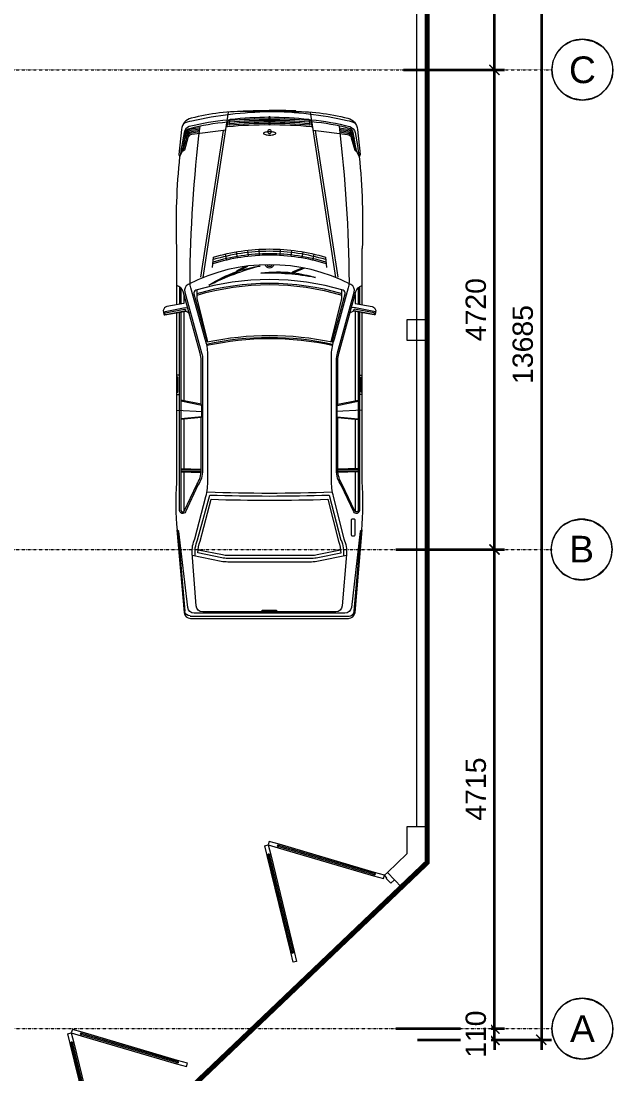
# Model space of a CAD drawing. Header units: millimetres. Extents: x -127141 to 682685, y -1234500 to 49778.
# Drawn here: x 227703 to 233526, y -278521 to -268160 of the extents above; entities that cross this region are included whole.
import ezdxf
from ezdxf.enums import TextEntityAlignment as Align

# ---------------------------------------------------------------- set-up
doc = ezdxf.new("R2010")
doc.units = ezdxf.units.MM
doc.header["$MEASUREMENT"] = 0
doc.set_wipeout_variables(frame=1)
doc.linetypes.add('DASHDOT', pattern=[1, 0.5, -0.25, 0, -0.25])
doc.linetypes.add('HIDDEN', pattern=[0.75, 0.5, -0.25])
for name, color, linetype, lineweight in [('-DOOR', 137, 'Continuous', 9), ('-LINE1', 7, 'Continuous', 18), ('-WALL', 4, 'Continuous', 35), ('A-DIM', 251, 'Continuous', 15), ('A-KY HIEU', 34, 'Continuous', 20), ('A-NoiThat', 39, 'Continuous', 13), ('A-TRUC', 251, 'DASHDOT', 5)]:
    doc.layers.add(name, color=color, linetype=linetype, lineweight=lineweight)
doc.layers.add('-RANH GIOI LO DAT', color=12, linetype='Continuous')
doc.styles.add('A1-arial', font='arial.ttf', dxfattribs={"width": 0.8})
doc.styles.get("Standard").update_dxf_attribs({"font": 'arial.ttf'})
doc.dimstyles.new('DIM_LAYOUT A2-A3', dxfattribs={"dimscale": 0, "dimtxt": 2, "dimasz": 1, "dimexe": 1, "dimexo": 0, "dimgap": 0.8, "dimtad": 1, "dimdec": 0, "dimlfac": -1, "dimzin": 0, "dimdsep": 46, "dimtxsty": 'Standard', "dimblk": 'ARCHTICK', "dimcen": 1, "dimdle": 1, "dimclrd": 256, "dimclre": 256, "dimclrt": 7, "dimadec": 0, "dimazin": 0, "dimtfac": 1, "dimtdec": 0, "dimtix": 1, "dimtofl": 0, "dimtmove": 2, "dimatfit": 3, "dimldrblk": 'ARCHTICK', "dimfxl": 1, "dimtfill": 1, "dimtolj": 1, "dimtzin": 0, "dimarcsym": 0})

# ---------------------------------------------------------------- blocks, each defined once
blk = doc.blocks.new('A$C4E0379A3')
for p, q in [((-3008, 1028), (-3043, 837)), ((-2991, 1024), (-3026, 833)), ((-2996, 1032), (-3002, 1034)), ((-3086, 911), (-3652, 911)), ((-3264, 885), (-3090, 885)), ((-3250, 871), (-3093, 871)), ((-3188, 842), (-3098, 842)), ((-3021, 842), (-2142, 842)), ((-1960, 842), (-1475, 842)), ((-1476, 871), (-1470, 672)), ((-1464, 871), (-1459, 671)), ((-1453, 871), (-1447, 672)), ((-1442, 842), (-1052, 842)), ((-865, 903), (-71, 834)), ((-3038, 828), (-3035, 828)), ((-3585, 436), (-3523, 423)), ((-3607, 327), (-3545, 317)), ((-3623, 216), (-3560, 210)), ((-3632, 105), (-3569, 103)), ((-3632, -105), (-3569, -103)), ((-3623, -216), (-3560, -210)), ((-3607, -327), (-3545, -317)), ((-3585, -436), (-3523, -423)), ((-1476, -871), (-1470, -672)), ((-1464, -871), (-1459, -672)), ((-1453, -871), (-1447, -673)), ((-3086, -910), (-3641, -910)), ((-3264, -885), (-3090, -885)), ((-3250, -871), (-3093, -871)), ((-3188, -842), (-3098, -842)), ((-3008, -1028), (-3043, -837)), ((-2991, -1024), (-3026, -833)), ((-3021, -842), (-2142, -842)), ((-1960, -842), (-1475, -842)), ((-1442, -842), (-1052, -842)), ((-2996, -1032), (-3002, -1034))]:
    blk.add_line(p, q)
for points in [[(-3098, 842), (-3068, 1009, -0.322829), (-3030, 1045), (-2992, 1039, -0.422531), (-2986, 1031), (-3024, 825), (-3005, 788)], [(-4870, 845, 0.06824), (-4897, 765, 0.051611), (-4988, 0), (-4988, 207, -0.069896), (-4921, 771, -0.32103), (-4812, 866), (-4566, 891, -0.311578), (-4546, 881, -0.311578)], [(-4904, 412, -0.043765), (-4839, 789, -0.303464), (-4783, 841), (-4652, 864, -0.018633), (-4546, 881, -0.083909), (-4649, 846), (-4780, 823, 0.304556), (-4822, 785, 0.038587), (-4886, 417)], [(-4805, 428), (-4762, 766, -0.304567), (-4730, 804), (-4609, 838, 0.23887), (-4600, 847), (-4595, 859)], [(-4800, 687), (-4788, 769, -0.304567), (-4737, 829), (-4721, 833)], [(-4787, 688), (-4775, 768, -0.304567), (-4733, 817), (-4613, 850, 0.23887), (-4612, 851), (-4611, 854)], [(-3013, -885), (-1963, -885), (-1063, -885, 0.758852), (-1047, -828), (-1310, -704, 0.14996), (-1459, -658), (-2037, -658), (-2541, -658, 0.077307), (-2612, -669), (-3209, -833, -0.360394), (-3286, -801, -0.242572), (-3286, 801, -0.360655), (-3210, 833), (-2612, 669, 0.077307), (-2541, 658), (-2037, 658), (-1459, 658, 0.137614), (-1310, 704), (-1047, 828, 0.758852), (-1063, 885), (-1963, 885), (-3013, 885)], [(-3015, 871), (-1063, 871, -0.768317), (-1055, 840), (-1319, 716, -0.14228), (-1459, 671), (-1976, 672), (-1984, 666), (-2096, 666), (-2107, 672), (-2541, 672, -0.077278), (-2607, 683), (-3216, 850, -0.231129), (-3277, 911)], [(-869, 907, 0.039974), (-1335, 911), (-3008, 911)], [(-4844, -684, 0.027873), (-3308, -783, 0.059366), (-3253, -773), (-2747, -635, -0.079464), (-2602, -606), (-1363, -606, -0.06068), (-1199, -626), (-783, -731, 0.120949), (-629, -758), (-123, -715, 0.39497), (-63, -651), (-63, 657, 0.404135), (-125, 721), (-641, 762, 0.112937), (-783, 735), (-1199, 626, -0.06068), (-1363, 606), (-2602, 606, -0.070217), (-2747, 633), (-3253, 775, 0.044809), (-3308, 782, 0.02806), (-4844, 684)], [(-4827, 685), (-4813, 772, -0.131143), (-4795, 818)], [(-4813, 686), (-4800, 771, -0.189017), (-4772, 824)], [(-616, 731, 0.13448), (-772, 708), (-1214, 588, -0.016626), (-1214, -587), (-771, -703)], [(-23, 782), (-23, -782, -0.389106), (-71, -834), (-865, -903)], [(-623, 762), (-564, 476, -0.050349), (-558, 411), (-558, -414, -0.051729), (-565, -481), (-623, -757)], [(-759, -677, 0.11132), (-643, -700), (-596, -475, 0.051729), (-590, -414), (-590, 411, 0.050349), (-596, 470), (-644, 704, 0.111864), (-760, 681), (-1172, 574, -0.016174), (-1172, -574), (-759, -677)], [(-676, 703), (-628, 463, -0.050349), (-622, 411), (-622, -414, -0.051729), (-628, -468), (-676, -698)], [(-3452, 562), (-3554, 551, 0.073531), (-3635, 0, 0.073531), (-3554, -551), (-3452, -562)], [(-3530, -553, -0.073847), (-3612, 0, -0.073847), (-3530, 553, -0.153472)], [(-3506, -555, -0.074177), (-3588, 0, -0.074177), (-3506, 555, -0.153472)], [(-3488, -558, -0.077146), (-3574, 0, -0.077146), (-3488, 558, -0.077146)], [(-3417, 308, 0.045041), (-3467, 93, -0.050749), (-3278, 596, 0.062222), (-3412, 322), (-3425, 317), (-3463, 241)], [(-3303, 545, 0.052375), (-3409, 311), (-3419, 308), (-3467, 214)], [(-2699, 620, 0.107895), (-2700, -620, 0.109161)], [(-2687, 617, 0.107872), (-2688, -617, -0.970081)], [(-1244, 612, -0.017383), (-1244, -612, 9.34877)], [(-4914, 6, -0.025368), (-4898, 390, -0.026384)], [(-4870, 6, -0.025968), (-4853, 394, 0.502127), (-4857, 398), (-4908, 388)], [(-4899, 6, -0.025667), (-4883, 393, -0.026384)], [(-4885, 6, -0.02596), (-4867, 396, -0.026384)], [(-4988, 259), (-4994, 259, 0.001921), (-5000, 0)], [(-4870, -845, -0.06824), (-4897, -765, -0.051611), (-4988, 0), (-4988, -207, 0.069896), (-4921, -771, 0.32103), (-4812, -866), (-4566, -891, 0.311578), (-4546, -881, 0.311578)], [(-3401, -235, 0.045041), (-3354, -451, -0.050749), (-3398, 84, 0.062222), (-3402, -221), (-3412, -231), (-3449, -323)], [(-3446, -343), (-3402, -237), (-3395, -229, -0.052375), (-3399, 28)], [(-4988, -259), (-4994, -259, -0.001921), (-5000, 0)], [(-4898, -390, -0.025409), (-4914, -6, -0.026384)], [(-4908, -388), (-4857, -398, 0.502127), (-4853, -394, -0.02601), (-4870, -6, -0.026384)], [(-4883, -393, -0.025709), (-4899, -6, -0.026384)], [(-4867, -396, -0.026002), (-4885, -6, -0.026384)], [(-4906, -412, 0.046101), (-4839, -789, 0.303464), (-4783, -841), (-4652, -864, 0.018633), (-4546, -881, 0.083909), (-4649, -846), (-4780, -823, -0.304556), (-4822, -785, -0.038587), (-4886, -417)], [(-4805, -428), (-4762, -766, 0.304567), (-4730, -804), (-4609, -838, -0.23887), (-4600, -847), (-4595, -859)], [(-4827, -685), (-4813, -772, 0.131143), (-4795, -818)], [(-4813, -686), (-4800, -771, 0.189017), (-4772, -824)], [(-4800, -687), (-4788, -769, 0.304567), (-4737, -829), (-4721, -833)], [(-4787, -688), (-4775, -768, 0.304567), (-4733, -817), (-4613, -850, -0.23887), (-4612, -851), (-4611, -854)], [(-3015, -871), (-1063, -871, 0.768317), (-1055, -840), (-1319, -716, 0.149181), (-1459, -672), (-1976, -672), (-1984, -666), (-2096, -666), (-2107, -672), (-2541, -672, 0.077278), (-2607, -683), (-3216, -850, 0.228236), (-3277, -910)], [(-3098, -842), (-3068, -1009, 0.322829), (-3030, -1045), (-2992, -1039, 0.422531), (-2986, -1031), (-3024, -825), (-3005, -788)], [(-869, -907, -0.041495), (-1348, -910), (-3008, -910)]]:
    blk.add_lwpolyline(points, format="xyb")
for points in [[(-3016, 1043), (-3058, 831), (-3055, 803)], [(-2204, 911), (-2204, 885), (-2394, 885), (-2394, 911)], [(-2225, 911), (-2225, 901), (-2375, 901), (-2375, 911)], [(-2107, 672), (-2147, 871)], [(-2096, 666), (-2138, 871)], [(-2048, 911), (-2037, 658)], [(-1984, 666), (-1965, 871)], [(-1976, 672), (-1957, 871)], [(-1442, 871), (-1437, 672)], [(-3355, 654), (-4981, 402)], [(-3358, 675), (-4802, 452)], [(-2721, 607), (-3148, 713), (-3235, 713)], [(-52, 73), (-81, 73), (-81, -67), (-52, -67)], [(-52, 56), (-64, 56), (-64, -50), (-52, -50)], [(-3355, -654), (-4981, -402)], [(-3358, -675), (-4802, -452)], [(-2721, -607), (-3148, -713), (-3235, -713)], [(-2107, -672), (-2147, -871)], [(-2096, -666), (-2138, -871)], [(-2048, -910), (-2037, -658)], [(-1984, -666), (-1965, -871)], [(-1976, -672), (-1957, -871)], [(-1442, -871), (-1437, -673)], [(-3016, -1043), (-3058, -831), (-3055, -803)], [(-2204, -911), (-2204, -885), (-2394, -885), (-2394, -911)], [(-2225, -911), (-2225, -901), (-2375, -901), (-2375, -911)]]:
    blk.add_lwpolyline(points)
for points in [[(-51, -742), (-51, 742, 0.373826), (-106, 805), (-855, 891), (-873, 911), (-57, 841, -0.383818), (0, 777), (0, -777, -0.383818), (-57, -841), (-873, -911), (-855, -891), (-106, -805, 0.373826)], [(-2720, -616), (-3193, -743, -0.388671), (-3229, -725, -0.143383), (-3230, 726, -0.390953), (-3193, 744), (-2720, 613, 0.106047)], [(-4855, 0, -0.027521), (-4837, 410, 0.543027), (-4844, 416), (-4897, 402, 0.308444), (-4911, 385, 0.028524), (-4934, 0, 0.028524), (-4911, -385, 0.308444), (-4897, -402), (-4844, -416, 0.543027), (-4837, -410, -0.027521)], [(-4788, -1, -0.027754), (-4787, 23, -0.037978), (-4784, 41, -0.078467), (-4777, 56, -0.253942), (-4772, 59, -0.253942), (-4767, 56, -0.078467), (-4761, 41, -0.037978), (-4757, 23, -0.027754), (-4756, -1, -0.027754), (-4757, -26, -0.037978), (-4761, -44, -0.078467), (-4767, -59, -0.253942), (-4772, -62, -0.253942), (-4777, -59, -0.078467), (-4784, -44, -0.037978), (-4787, -26, -0.027754)], [(-964, -803), (-826, -803, -0.414214), (-812, -816), (-812, -830, -0.414214), (-826, -843), (-964, -843, -0.414214), (-978, -830), (-978, -816, -0.414214)]]:
    blk.add_lwpolyline(points, format="xyb", close=True)
blk.add_lwpolyline([(-4934, 6), (-4862, 6), (-4862, -6), (-4934, -6)], close=True)
blk.add_circle((-4790, 0), 18.6)
for centre, radius, start, end in [((-3001, 1027), 7.1, 97.391, 169.6732), ((-2998, 1026), 7.1, 349.5958, 77.7177), ((-3881, -5392), 6308, 87.9178, 96.0471), ((-3036, 835), 7.1, 169.6732, 254.7635), ((-3033, 834), 7.1, 254.7635, 349.5958), ((-76, 782), 52.4, 0, 85.0453), ((-759, 1), 2540, 163.7108, 196.3207), ((-760, 1), 2524, 163.6221, 196.4284), ((-4907, 383), 4.88, 104.8511, 173.4195), ((-3490, 0), 43.4, 283.8142, 76.2369), ((-3490, 0), 27.3, 291.602, 68.4492), ((-4907, -383), 4.88, 186.5805, 255.1489), ((-651, -432), 297, 246.2045, 276.7034), ((-3036, -835), 7.1, 105.2365, 190.3268), ((-3033, -834), 7.1, 10.4042, 105.2365), ((-3886, 5391), 6307, 263.9971, 272.2302), ((-3001, -1027), 7.1, 190.3268, 262.609), ((-2998, -1026), 7.1, 282.2823, 10.4042)]:
    blk.add_arc(centre, radius, start, end)
blk = doc.blocks.new('CONG2')
at = {"layer": '-LINE1', "lineweight": 18}
blk.add_line((257137, -126793), (257137, -126693), dxfattribs=at)
at = {"ltscale": 100}
for p, q in [((255907, -126606), (256397, -125757)), ((256427, -125775), (255937, -126623)), ((256527, -125775), (257017, -126623)), ((257047, -126606), (256557, -125757))]:
    blk.add_line(p, q, dxfattribs=at)
for points in [[(256477, -125688), (256427, -125775), (256416, -125768), (256421, -125760), (256412, -125755), (256407, -125763), (256397, -125757), (256447, -125671)], [(256477, -125688), (256527, -125775), (256538, -125768), (256533, -125760), (256541, -125755), (256546, -125763), (256557, -125757), (256507, -125671)], [(255917, -126612), (255912, -126621), (255921, -126626), (255926, -126617), (255937, -126623), (255887, -126710), (255857, -126693), (255907, -126606)], [(257036, -126612), (257041, -126621), (257033, -126626), (257028, -126617), (257017, -126623), (257067, -126710), (257097, -126693), (257047, -126606)], [(257087, -126728), (257097, -126728), (257097, -126693), (257137, -126693), (257137, -126793), (257087, -126793)]]:
    blk.add_lwpolyline(points, close=True, dxfattribs=at)
at = {"color": 8, "ltscale": 100}
for points in [[(256412, -125755), (256421, -125760), (255921, -126626), (255912, -126621)], [(256541, -125755), (256533, -125760), (257033, -126626), (257041, -126621)]]:
    blk.add_lwpolyline(points, close=True, dxfattribs=at)
blk = doc.blocks.new('_ArchTick')
at = {"color": 0, "linetype": 'ByBlock', "const_width": 0.15}
blk.add_lwpolyline([(-0.5, -0.5), (0.5, 0.5)], dxfattribs=at)
blk = doc.blocks.new('*D2490')
at = {"layer": 'A-DIM', "lineweight": -2, "transparency": 16777216}
for p, q in [((13636, 13644), (13636, 17874)), ((12778, 17774), (13736, 17774)), ((12778, 13744), (13736, 13744))]:
    blk.add_line(p, q, dxfattribs=at)
at = {"layer": 'Defpoints', "color": 0, "transparency": 16777216}
for p in [(12778, 17774, 0), (13636, 17774), (12778, 13744, 0)]:
    blk.add_point(p, dxfattribs=at)
at = {"layer": 'A-DIM', "lineweight": -2, "transparency": 16777216, "xscale": 100, "yscale": 100, "zscale": 100}
for p, rotation in [((13636, 17774), 90), ((13636, 13744), 270)]:
    blk.add_blockref('_ArchTick', p, dxfattribs=dict(at, rotation=rotation))
at = {"layer": 'A-DIM', "color": 7, "transparency": 16777216, "insert": (13454, 15759), "char_height": 200, "attachment_point": 5, "rotation": 90, "bg_fill": 3, "box_fill_scale": 1.25, "bg_fill_color": 256, "bg_fill_true_color": 13158600, "bg_fill_transparency": 0}
blk.add_mtext('\\A1;4030', dxfattribs=at)
blk = doc.blocks.new('*D2496')
at = {"layer": 'A-DIM', "lineweight": -2, "transparency": 16777216}
for p, q in [((13636, 4209), (13636, 9124)), ((12665, 9024), (13736, 9024)), ((12665, 4309), (13736, 4309))]:
    blk.add_line(p, q, dxfattribs=at)
at = {"layer": 'Defpoints', "color": 0, "transparency": 16777216}
for p in [(12665, 9024, 0), (13636, 9024), (12665, 4309, 0)]:
    blk.add_point(p, dxfattribs=at)
at = {"layer": 'A-DIM', "lineweight": -2, "transparency": 16777216, "xscale": 100, "yscale": 100, "zscale": 100}
for p, rotation in [((13636, 9024), 90), ((13636, 4309), 270)]:
    blk.add_blockref('_ArchTick', p, dxfattribs=dict(at, rotation=rotation))
at = {"layer": 'A-DIM', "color": 7, "transparency": 16777216, "insert": (13454, 6666), "char_height": 200, "attachment_point": 5, "rotation": 90, "bg_fill": 3, "box_fill_scale": 1.25, "bg_fill_color": 256, "bg_fill_true_color": 13158600, "bg_fill_transparency": 0}
blk.add_mtext('\\A1;4715', dxfattribs=at)
blk = doc.blocks.new('*D2497')
at = {"layer": 'A-DIM', "lineweight": -2, "transparency": 16777216}
for p, q in [((13636, 8924), (13636, 13844)), ((12740, 13744), (13736, 13744)), ((12740, 9024), (13736, 9024))]:
    blk.add_line(p, q, dxfattribs=at)
at = {"layer": 'Defpoints', "color": 0, "transparency": 16777216}
for p in [(12740, 13744, 0), (13636, 13744), (12740, 9024, 0)]:
    blk.add_point(p, dxfattribs=at)
at = {"layer": 'A-DIM', "lineweight": -2, "transparency": 16777216, "xscale": 100, "yscale": 100, "zscale": 100}
for p, rotation in [((13636, 13744), 90), ((13636, 9024), 270)]:
    blk.add_blockref('_ArchTick', p, dxfattribs=dict(at, rotation=rotation))
at = {"layer": 'A-DIM', "color": 7, "transparency": 16777216, "insert": (13454, 11384), "char_height": 200, "attachment_point": 5, "rotation": 90, "bg_fill": 3, "box_fill_scale": 1.25, "bg_fill_color": 256, "bg_fill_true_color": 13158600, "bg_fill_transparency": 0}
blk.add_mtext('\\A1;4720', dxfattribs=at)
blk = doc.blocks.new('Tag - Metric')
blk.add_lwpolyline([(0, 3.44), (-1.1, 3.26), (-2.06, 2.76), (-2.71, 2.12), (-3.13, 1.43), (-3.37, 0.73), (-3.44, 0), (-3.3, -0.99), (-2.83, -1.96), (-2.11, -2.72), (-1.16, -3.24), (0, -3.44), (1.28, -3.19), (2.29, -2.57), (2.96, -1.75), (3.33, -0.88), (3.44, 0), (3.34, 0.84), (3.08, 1.53), (2.65, 2.2), (1.84, 2.91), (1.07, 3.27), (0, 3.44)], close=True)
blk.add_circle((0, 0), 3.44)
at = {"style": 'A1-arial', "flags": 8}
blk.add_attdef('1', text='', height=3, dxfattribs=at).set_placement((0, 0), align=Align.MIDDLE_CENTER)
blk = doc.blocks.new('*D2499')
at = {"layer": 'A-DIM', "lineweight": -2, "transparency": 16777216}
for p, q in [((14098, 17984), (14098, 4099)), ((12879, 17884), (14198, 17884)), ((12879, 4199), (14198, 4199))]:
    blk.add_line(p, q, dxfattribs=at)
at = {"layer": 'Defpoints', "color": 0, "transparency": 16777216}
for p in [(12879, 17884, 0), (12879, 4199, 0), (14098, 4199)]:
    blk.add_point(p, dxfattribs=at)
at = {"layer": 'A-DIM', "lineweight": -2, "transparency": 16777216, "xscale": 100, "yscale": 100, "zscale": 100}
for p, rotation in [((14098, 17884), 90), ((14098, 4199), 270)]:
    blk.add_blockref('_ArchTick', p, dxfattribs=dict(at, rotation=rotation))
at = {"layer": 'A-DIM', "color": 7, "transparency": 16777216, "insert": (13916, 11041), "char_height": 200, "attachment_point": 5, "rotation": 90, "bg_fill": 3, "box_fill_scale": 1.25, "bg_fill_color": 256, "bg_fill_true_color": 13158600, "bg_fill_transparency": 0}
blk.add_mtext('\\A1;13685', dxfattribs=at)
blk = doc.blocks.new('*D2500')
at = {"layer": 'A-DIM', "lineweight": -2, "transparency": 16777216}
for p, q in [((13636, 4309), (13636, 4409)), ((12879, 4309), (13736, 4309)), ((12879, 4199), (13736, 4199)), ((13636, 4199), (13636, 4099))]:
    blk.add_line(p, q, dxfattribs=at)
at = {"layer": 'Defpoints', "color": 0, "transparency": 16777216}
for p in [(12879, 4309, 0), (12879, 4199, 0)]:
    blk.add_point(p, dxfattribs=at)
at = {"layer": 'A-DIM', "lineweight": -2, "transparency": 16777216, "xscale": 100, "yscale": 100, "zscale": 100}
for p, rotation in [((13636, 4309), 270), ((13636, 4199), 90)]:
    blk.add_blockref('_ArchTick', p, dxfattribs=dict(at, rotation=rotation))
at = {"layer": 'A-DIM', "color": 7, "transparency": 16777216, "insert": (13454, 4254), "char_height": 200, "attachment_point": 5, "rotation": 90, "bg_fill": 3, "box_fill_scale": 1.25, "bg_fill_color": 256, "bg_fill_true_color": 13158600, "bg_fill_transparency": 0}
blk.add_mtext('\\A1;110', dxfattribs=at)
at = {"layer": 'Defpoints', "color": 0, "transparency": 16777216}
blk.add_point((13636, 4309), dxfattribs=at)
blk = doc.blocks.new('A$C435fd1c9')
at = {"layer": 'A-KY HIEU'}
ref = blk.add_blockref('Tag - Metric', (14502, 13745.4, 0), dxfattribs=dict(at, xscale=-87.13796474971016, yscale=87.13796474971016, zscale=87.13796474971016, rotation=180))
ref.add_attrib('DETAIL#', 'C', dxfattribs={"layer": '0', "height": 262.5, "style": 'A1-arial'}).set_placement((14502, 13744.3, 0), align=Align.MIDDLE_CENTER)
ref = blk.add_blockref('Tag - Metric', (14494, 9023.6, 0), dxfattribs=dict(at, xscale=-87.13796474971016, yscale=87.13796474971016, zscale=87.13796474971016, rotation=180))
ref.add_attrib('DETAIL#', 'B', dxfattribs={"layer": '0', "height": 262.5, "style": 'A1-arial'}).set_placement((14494, 9027.2, 0), align=Align.MIDDLE_CENTER)
ref = blk.add_blockref('Tag - Metric', (14502.2, 4308.7, 0), dxfattribs=dict(at, xscale=-87.13796474971016, yscale=87.13796474971016, zscale=87.13796474971016, rotation=180))
ref.add_attrib('DETAIL#', 'A', dxfattribs={"layer": '0', "height": 262.5, "style": 'A1-arial'}).set_placement((14502.2, 4308.7, 0), align=Align.MIDDLE_CENTER)
at = {"layer": 'A-DIM'}
for base, p1, p2, picture, middle in [((13635.9, 17773.6, 0), (12777.9, 13743.6, 0), (12777.9, 17773.6, 0), '*D2490', (13453.7, 15758.6, 0)), ((13636, 9023.6, 0), (12665, 4308.7, 0), (12664.9, 9023.6, 0), '*D2496', (13453.9, 6666.1, 0))]:
    dim = blk.add_linear_dim(base=base, p1=p1, p2=p2, angle=270, dimstyle='DIM_LAYOUT A2-A3', override={"dimscale": 100}, dxfattribs=at)
    dim.commit()
    dim.dimension.update_dxf_attribs({"geometry": picture, "text_midpoint": middle})
dim = blk.add_linear_dim(base=(13635.9, 13743.6, 0), p1=(12740.2, 9023.6, 0), p2=(12740.2, 13743.6, 0), angle=270, dimstyle='DIM_LAYOUT A2-A3', override={"dimscale": 100}, dxfattribs=at)
dim.commit()
dim.dimension.update_dxf_attribs({"geometry": '*D2497', "text_midpoint": (13453.8, 11383.6, 0)})
dim = blk.add_linear_dim(base=(14098.4, 4198.7, 0), p1=(12879.1, 17883.6, 0), p2=(12879.2, 4198.7, 0), angle=90, dimstyle='DIM_LAYOUT A2-A3', override={"dimscale": 100}, dxfattribs=at)
dim.commit()
dim.dimension.update_dxf_attribs({"geometry": '*D2499', "text_midpoint": (13916.2, 11041.1, 0)})
at = {"layer": 'A-TRUC', "ltscale": 3}
for p, q in [((655.4, 13743.6), (14202.7, 13743.6, 0)), ((655.4, 9023.6), (14202.7, 9023.6, 0))]:
    blk.add_line(p, q, dxfattribs=at)
at = {"layer": 'A-DIM'}
dim = blk.add_linear_dim(base=(13636, 4308.7, 0), p1=(12879.2, 4198.7, 0), p2=(12879.2, 4308.7, 0), angle=90, dimstyle='DIM_LAYOUT A2-A3', override={"dimscale": 100}, dxfattribs=at)
dim.commit()
dim.dimension.update_dxf_attribs({"geometry": '*D2500', "text_midpoint": (13453.9, 4253.7, 0)})
at = {"layer": 'A-TRUC', "ltscale": 3}
blk.add_line((655.6, 4308.7, 0), (14202.9, 4308.7, 0), dxfattribs=at)

msp = doc.modelspace()

# ---------------------------------------------------------------- linework, layer by layer
at = {"layer": '-LINE1'}
msp.add_lwpolyline([(231597.5, -276090.4), (231597.5, -262700)], dxfattribs=at)
at = {"layer": '-LINE1', "ltscale": 10}
msp.add_lwpolyline([(231497.5, -271300), (231697.5, -271300), (231697.5, -271100), (231497.5, -271100)], close=True, dxfattribs=at)
for points in [[(231697.5, -276440.4), (231697.5, -276090.4), (231497.5, -276090.4), (231497.5, -276354.8)], [(231497.5, -276354.8), (231306.2, -276537.3), (231444.2, -276682), (231697.5, -276440.4)]]:
    msp.add_lwpolyline(points, dxfattribs=at)
at = {"layer": '-RANH GIOI LO DAT', "linetype": 'HIDDEN', "ltscale": 10, "const_width": 50}
msp.add_lwpolyline([(220697.5, -262500), (220697.5, -280920.9), (226703, -281204.5), (231697.5, -276440.4), (231697.5, -262500)], close=True, dxfattribs=at)

# ---------------------------------------------------------------- block references
at = {"layer": '-DOOR', "rotation": 43.64854830918568}
msp.add_blockref('CONG2', (-42202.5, -362348.8), dxfattribs=at)
at = {"layer": '-DOOR', "xscale": -1, "rotation": 43.62722160915115}
msp.add_blockref('CONG2', (327126.4, -10177.7), dxfattribs=at)
at = {"layer": 'A-NoiThat', "xscale": -1, "rotation": 90}
msp.add_blockref('A$C4E0379A3', (230147.1, -274037.7), dxfattribs=at)

# ---------------------------------------------------------------- next in the draw order: block references
at = {"layer": '-WALL'}
msp.add_blockref('A$C435fd1c9', (218723.6, -282383.6, 0), dxfattribs=at)

doc.saveas('drawing.dxf')
